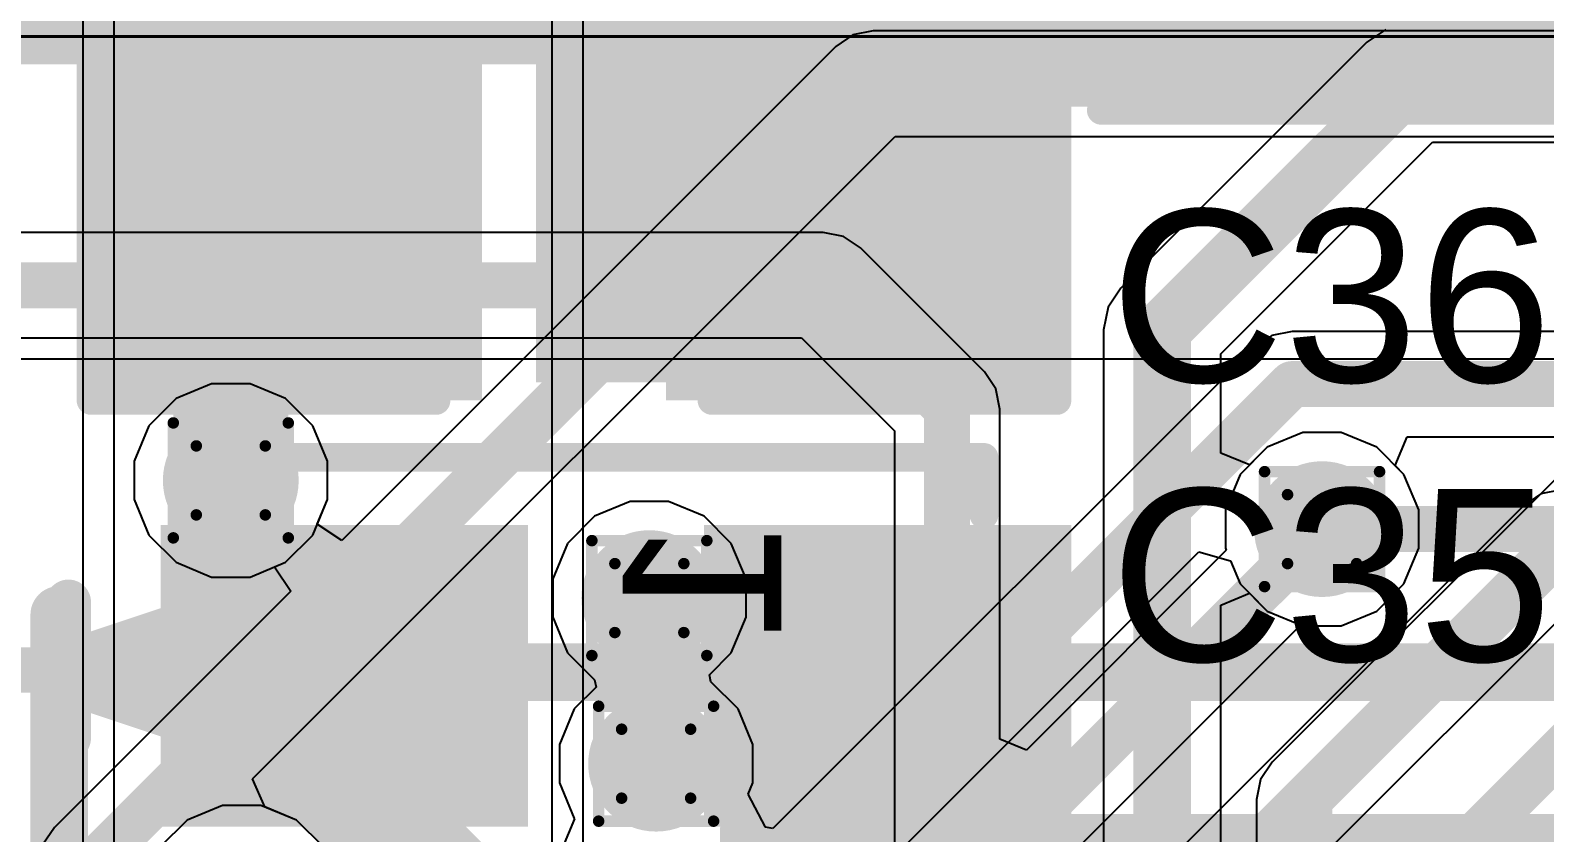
# Model space of a CAD drawing. Header units: inches. Extents: x -6 to 5433, y -4 to 5447.
# Drawn here: x 29.47 to 36.16, y 29.98 to 33.52 of the extents above; entities that cross this region are included whole.
import ezdxf

# ---------------------------------------------------------------- set-up
doc = ezdxf.new("R2010")
doc.units = ezdxf.units.IN
for name, color, linetype in [('Bottom Layer', 5, 'Continuous'), ('Bottom Overlay', 54, 'Continuous'), ('Bottom Paste', 16, 'Continuous'), ('Bottom Solder', 6, 'Continuous'), ('Dimensions', 6, 'Continuous'), ('Drill Drawing', 1, 'Continuous'), ('Ground', 16, 'Continuous'), ('Mechanical 4', 56, 'Continuous'), ('Power', 76, 'Continuous'), ('Top Layer', 1, 'Continuous'), ('Top Overlay', 2, 'Continuous'), ('Top Paste', 8, 'Continuous'), ('Top Solder', 216, 'Continuous'), ('Via Holes', 16, 'Continuous')]:
    doc.layers.add(name, color=color, linetype=linetype)
doc.styles.add('Arial', font='', dxfattribs={"height": 0.2})
doc.styles.get('Arial').set_extended_font_data('Arial')

msp = doc.modelspace()

# ---------------------------------------------------------------- hatches: boundary and pattern name
at = {"layer": 'Bottom Layer'}
for points in [[(30.9081, 34.2691), (30.9081, 32.069), (29.8081, 32.069), (29.8081, 34.2691)], [(32.9081, 34.2691), (32.9081, 32.069), (31.8081, 32.069), (31.8081, 34.2691)]]:
    msp.add_hatch(color=5, dxfattribs=at).paths.add_polyline_path(points)
h = msp.add_hatch(color=5, dxfattribs=at)
edge = h.paths.add_edge_path()
edge.add_arc((30.3581, 31.5335), 0.3, 0, 360)
h = msp.add_hatch(color=5, dxfattribs=at)
edge = h.paths.add_edge_path()
edge.add_arc((35.179, 31.3182), 0.3, 0, 360)
h = msp.add_hatch(color=5, dxfattribs=at)
edge = h.paths.add_edge_path()
edge.add_arc((32.2072, 31.0134), 0.3, 0, 360)
h = msp.add_hatch(color=5, dxfattribs=at)
edge = h.paths.add_edge_path()
edge.add_arc((32.237, 30.2815), 0.3, 0, 360)
at = {"layer": 'Bottom Paste'}
for points in [[(30.9081, 34.2691), (30.9081, 32.069), (29.8081, 32.069), (29.8081, 34.2691)], [(32.9081, 34.2691), (32.9081, 32.069), (31.8081, 32.069), (31.8081, 34.2691)]]:
    msp.add_hatch(color=16, dxfattribs=at).paths.add_polyline_path(points)
at = {"layer": 'Bottom Solder'}
for points in [[(31.0097, 34.3707), (31.0097, 31.9674), (29.7065, 31.9674), (29.7065, 34.3707)], [(33.0097, 34.3707), (33.0097, 31.9674), (31.7065, 31.9674), (31.7065, 34.3707)]]:
    msp.add_hatch(color=6, dxfattribs=at).paths.add_polyline_path(points)
at = {"layer": 'Ground'}
h = msp.add_hatch(color=16, dxfattribs=at)
edge = h.paths.add_edge_path()
edge.add_arc((30.3581, 31.5335), 0.3, 0, 360)
h = msp.add_hatch(color=16, dxfattribs=at)
edge = h.paths.add_edge_path()
edge.add_arc((35.179, 31.3182), 0.3, 0, 360)
h = msp.add_hatch(color=16, dxfattribs=at)
edge = h.paths.add_edge_path()
edge.add_arc((32.2072, 31.0134), 0.3, 0, 360)
h = msp.add_hatch(color=16, dxfattribs=at)
edge = h.paths.add_edge_path()
edge.add_arc((32.237, 30.2815), 0.3, 0, 360)
at = {"layer": 'Power'}
h = msp.add_hatch(color=76, dxfattribs=at)
edge = h.paths.add_edge_path()
edge.add_arc((30.3581, 31.5335), 0.3, 0, 360)
h = msp.add_hatch(color=76, dxfattribs=at)
edge = h.paths.add_edge_path()
edge.add_arc((35.179, 31.3182), 0.3, 0, 360)
h = msp.add_hatch(color=76, dxfattribs=at)
edge = h.paths.add_edge_path()
edge.add_arc((32.2072, 31.0134), 0.3, 0, 360)
h = msp.add_hatch(color=76, dxfattribs=at)
edge = h.paths.add_edge_path()
edge.add_arc((32.237, 30.2815), 0.3, 0, 360)
at = {"layer": 'Top Layer'}
for points in [[(31.3663, 31.9885), (29.8423, 31.9885), (29.8423, 33.7665), (31.3663, 33.7665)], [(33.9063, 31.9885), (32.3823, 31.9885), (32.3823, 33.7665), (33.9063, 33.7665)], [(30.1498, 31.2349), (31.5698, 31.2349), (31.5698, 30.1049), (30.1498, 30.1049)], [(32.5498, 31.2349), (33.9698, 31.2349), (33.9698, 30.1049), (32.5498, 30.1049)]]:
    msp.add_hatch(color=1, dxfattribs=at).paths.add_polyline_path(points)
h = msp.add_hatch(color=1, dxfattribs=at)
edge = h.paths.add_edge_path()
edge.add_arc((30.3581, 31.5335), 0.3, 0, 360)
h = msp.add_hatch(color=1, dxfattribs=at)
edge = h.paths.add_edge_path()
edge.add_arc((35.179, 31.3182), 0.3, 0, 360)
h = msp.add_hatch(color=1, dxfattribs=at)
edge = h.paths.add_edge_path()
edge.add_arc((32.2072, 31.0134), 0.3, 0, 360)
h = msp.add_hatch(color=1, dxfattribs=at)
edge = h.paths.add_edge_path()
edge.add_arc((32.237, 30.2815), 0.3, 0, 360)
at = {"layer": 'Top Paste'}
for points in [[(31.3663, 31.9885), (29.8423, 31.9885), (29.8423, 33.7665), (31.3663, 33.7665)], [(33.9063, 31.9885), (32.3823, 31.9885), (32.3823, 33.7665), (33.9063, 33.7665)], [(30.1498, 31.2349), (31.5698, 31.2349), (31.5698, 30.1049), (30.1498, 30.1049)], [(32.5498, 31.2349), (33.9698, 31.2349), (33.9698, 30.1049), (32.5498, 30.1049)]]:
    msp.add_hatch(color=8, dxfattribs=at).paths.add_polyline_path(points)
at = {"layer": 'Top Solder'}
for points in [[(31.4679, 31.8869), (29.7407, 31.8869), (29.7407, 33.8681), (31.4679, 33.8681)], [(34.0079, 31.8869), (32.2807, 31.8869), (32.2807, 33.8681), (34.0079, 33.8681)], [(30.0482, 31.3365), (31.6714, 31.3365), (31.6714, 30.0033), (30.0482, 30.0033)], [(32.4482, 31.3365), (34.0714, 31.3365), (34.0714, 30.0033), (32.4482, 30.0033)]]:
    msp.add_hatch(color=216, dxfattribs=at).paths.add_polyline_path(points)
at = {"layer": 'Via Holes'}
h = msp.add_hatch(color=7, dxfattribs=at)
edge = h.paths.add_edge_path()
edge.add_arc((30.3581, 31.5335), 0.15, 0, 360)
h = msp.add_hatch(color=7, dxfattribs=at)
edge = h.paths.add_edge_path()
edge.add_arc((35.179, 31.3182), 0.15, 0, 360)
h = msp.add_hatch(color=7, dxfattribs=at)
edge = h.paths.add_edge_path()
edge.add_arc((32.2072, 31.0134), 0.15, 0, 360)
h = msp.add_hatch(color=7, dxfattribs=at)
edge = h.paths.add_edge_path()
edge.add_arc((32.237, 30.2815), 0.15, 0, 360)

# ---------------------------------------------------------------- linework, layer by layer
at = {"layer": 'Bottom Layer'}
msp.add_line((36.2891, 32.069), (18.4581, 32.069), dxfattribs=at)
for points in [[(30.3581, 31.5335, 0.508, 0.508, 0), (30.3581, 33.169, 0.508, 0.508, 0)], [(30.3581, 30.6819, 0.508, 0.508, 0), (30.3581, 31.5335, 0.508, 0.508, 0)], [(35.179, 31.3182, 0.2032, 0.2032, 0), (46.5836, 31.3182, 0.2032, 0.2032, 0)], [(30.3581, 30.6819, 0.508, 0.508, 0), (31.6992, 29.3409, 0.508, 0.508, 0)]]:
    msp.add_lwpolyline(points, format="xyseb", dxfattribs=at)
for points in [[(30.2311, 33.169, 0.254, 0.254, 1), (30.4851, 33.169, 0.254, 0.254, 1)], [(30.2311, 31.5335, 0.254, 0.254, 1), (30.4851, 31.5335, 0.254, 0.254, 1)], [(30.2311, 31.5335, 0.254, 0.254, 1), (30.4851, 31.5335, 0.254, 0.254, 1)], [(35.1282, 31.3182, 0.1016, 0.1016, 1), (35.2298, 31.3182, 0.1016, 0.1016, 1)], [(30.2311, 30.6819, 0.254, 0.254, 1), (30.4851, 30.6819, 0.254, 0.254, 1)], [(30.2311, 30.6819, 0.254, 0.254, 1), (30.4851, 30.6819, 0.254, 0.254, 1)]]:
    msp.add_lwpolyline(points, format="xyseb", close=True, dxfattribs=at)
at = {"layer": 'Bottom Overlay'}
msp.add_lwpolyline([(34.204, 33.169, 0.127, 0.127, 0), (36.2581, 33.169, 0.127, 0.127, 0)], format="xyseb", dxfattribs=at)
msp.add_lwpolyline([(34.1722, 33.169, 0.0635, 0.0635, 1), (34.2357, 33.169, 0.0635, 0.0635, 1)], format="xyseb", close=True, dxfattribs=at)
at = {"layer": 'Dimensions'}
for points in [[(32.5832, 0.9965, 0.127, 0.127, 0), (32.5832, 29.995, 0.127, 0.127, 0)], [(32.5832, 29.995, 0.127, 0.127, 0), (61.5832, 29.995, 0.127, 0.127, 0)]]:
    msp.add_lwpolyline(points, format="xyseb", dxfattribs=at)
msp.add_lwpolyline([(32.5515, 29.995, 0.0635, 0.0635, 1), (32.615, 29.995, 0.0635, 0.0635, 1)], format="xyseb", close=True, dxfattribs=at)
msp.add_lwpolyline([(32.5515, 29.995, 0.0635, 0.0635, 1), (32.615, 29.995, 0.0635, 0.0635, 1)], format="xyseb", close=True, dxfattribs=at)
at = {"layer": 'Drill Drawing'}
for points in [[(30.1041, 31.7875, 0.0508, 0.0508, 0), (30.6121, 31.7875, 0.0508, 0.0508, 0)], [(30.1041, 31.2795, 0.0508, 0.0508, 0), (30.1041, 31.7875, 0.0508, 0.0508, 0)], [(30.6121, 31.2795, 0.0508, 0.0508, 0), (30.6121, 31.7875, 0.0508, 0.0508, 0)], [(30.2057, 31.6859, 0.0508, 0.0508, 0), (30.5105, 31.6859, 0.0508, 0.0508, 0)], [(30.2057, 31.3811, 0.0508, 0.0508, 0), (30.2057, 31.6859, 0.0508, 0.0508, 0)], [(30.5105, 31.3811, 0.0508, 0.0508, 0), (30.5105, 31.6859, 0.0508, 0.0508, 0)], [(34.925, 31.5722, 0.0508, 0.0508, 0), (35.433, 31.5722, 0.0508, 0.0508, 0)], [(34.925, 31.0642, 0.0508, 0.0508, 0), (34.925, 31.5722, 0.0508, 0.0508, 0)], [(35.433, 31.0642, 0.0508, 0.0508, 0), (35.433, 31.5722, 0.0508, 0.0508, 0)], [(35.0266, 31.4706, 0.0508, 0.0508, 0), (35.3314, 31.4706, 0.0508, 0.0508, 0)], [(35.0266, 31.1658, 0.0508, 0.0508, 0), (35.0266, 31.4706, 0.0508, 0.0508, 0)], [(35.3314, 31.1658, 0.0508, 0.0508, 0), (35.3314, 31.4706, 0.0508, 0.0508, 0)], [(30.2057, 31.3811, 0.0508, 0.0508, 0), (30.5105, 31.3811, 0.0508, 0.0508, 0)], [(30.1041, 31.2795, 0.0508, 0.0508, 0), (30.6121, 31.2795, 0.0508, 0.0508, 0)], [(31.9532, 31.2674, 0.0508, 0.0508, 0), (32.4612, 31.2674, 0.0508, 0.0508, 0)], [(31.9532, 30.7594, 0.0508, 0.0508, 0), (31.9532, 31.2674, 0.0508, 0.0508, 0)], [(32.4612, 30.7594, 0.0508, 0.0508, 0), (32.4612, 31.2674, 0.0508, 0.0508, 0)], [(32.0548, 31.1658, 0.0508, 0.0508, 0), (32.3596, 31.1658, 0.0508, 0.0508, 0)], [(32.0548, 30.861, 0.0508, 0.0508, 0), (32.0548, 31.1658, 0.0508, 0.0508, 0)], [(32.3596, 30.861, 0.0508, 0.0508, 0), (32.3596, 31.1658, 0.0508, 0.0508, 0)], [(35.0266, 31.1658, 0.0508, 0.0508, 0), (35.3314, 31.1658, 0.0508, 0.0508, 0)], [(34.925, 31.0642, 0.0508, 0.0508, 0), (35.433, 31.0642, 0.0508, 0.0508, 0)], [(32.0548, 30.861, 0.0508, 0.0508, 0), (32.3596, 30.861, 0.0508, 0.0508, 0)], [(31.9532, 30.7594, 0.0508, 0.0508, 0), (32.4612, 30.7594, 0.0508, 0.0508, 0)], [(31.983, 30.5355, 0.0508, 0.0508, 0), (32.491, 30.5355, 0.0508, 0.0508, 0)], [(31.983, 30.0275, 0.0508, 0.0508, 0), (31.983, 30.5355, 0.0508, 0.0508, 0)], [(32.491, 30.0275, 0.0508, 0.0508, 0), (32.491, 30.5355, 0.0508, 0.0508, 0)], [(32.0846, 30.4339, 0.0508, 0.0508, 0), (32.3894, 30.4339, 0.0508, 0.0508, 0)], [(32.0846, 30.1291, 0.0508, 0.0508, 0), (32.0846, 30.4339, 0.0508, 0.0508, 0)], [(32.3894, 30.1291, 0.0508, 0.0508, 0), (32.3894, 30.4339, 0.0508, 0.0508, 0)], [(32.0846, 30.1291, 0.0508, 0.0508, 0), (32.3894, 30.1291, 0.0508, 0.0508, 0)], [(31.983, 30.0275, 0.0508, 0.0508, 0), (32.491, 30.0275, 0.0508, 0.0508, 0)]]:
    msp.add_lwpolyline(points, format="xyseb", dxfattribs=at)
for points in [[(30.0914, 31.7875, 0.0254, 0.0254, 1), (30.1168, 31.7875, 0.0254, 0.0254, 1)], [(30.0914, 31.7875, 0.0254, 0.0254, 1), (30.1168, 31.7875, 0.0254, 0.0254, 1)], [(30.5994, 31.7875, 0.0254, 0.0254, 1), (30.6248, 31.7875, 0.0254, 0.0254, 1)], [(30.5994, 31.7875, 0.0254, 0.0254, 1), (30.6248, 31.7875, 0.0254, 0.0254, 1)], [(30.193, 31.6859, 0.0254, 0.0254, 1), (30.2184, 31.6859, 0.0254, 0.0254, 1)], [(30.193, 31.6859, 0.0254, 0.0254, 1), (30.2184, 31.6859, 0.0254, 0.0254, 1)], [(30.4978, 31.6859, 0.0254, 0.0254, 1), (30.5232, 31.6859, 0.0254, 0.0254, 1)], [(30.4978, 31.6859, 0.0254, 0.0254, 1), (30.5232, 31.6859, 0.0254, 0.0254, 1)], [(34.9123, 31.5722, 0.0254, 0.0254, 1), (34.9377, 31.5722, 0.0254, 0.0254, 1)], [(34.9123, 31.5722, 0.0254, 0.0254, 1), (34.9377, 31.5722, 0.0254, 0.0254, 1)], [(35.4203, 31.5722, 0.0254, 0.0254, 1), (35.4457, 31.5722, 0.0254, 0.0254, 1)], [(35.4203, 31.5722, 0.0254, 0.0254, 1), (35.4457, 31.5722, 0.0254, 0.0254, 1)], [(35.0139, 31.4706, 0.0254, 0.0254, 1), (35.0393, 31.4706, 0.0254, 0.0254, 1)], [(35.0139, 31.4706, 0.0254, 0.0254, 1), (35.0393, 31.4706, 0.0254, 0.0254, 1)], [(35.3187, 31.4706, 0.0254, 0.0254, 1), (35.3441, 31.4706, 0.0254, 0.0254, 1)], [(35.3187, 31.4706, 0.0254, 0.0254, 1), (35.3441, 31.4706, 0.0254, 0.0254, 1)], [(30.193, 31.3811, 0.0254, 0.0254, 1), (30.2184, 31.3811, 0.0254, 0.0254, 1)], [(30.193, 31.3811, 0.0254, 0.0254, 1), (30.2184, 31.3811, 0.0254, 0.0254, 1)], [(30.4978, 31.3811, 0.0254, 0.0254, 1), (30.5232, 31.3811, 0.0254, 0.0254, 1)], [(30.4978, 31.3811, 0.0254, 0.0254, 1), (30.5232, 31.3811, 0.0254, 0.0254, 1)], [(30.0914, 31.2795, 0.0254, 0.0254, 1), (30.1168, 31.2795, 0.0254, 0.0254, 1)], [(30.0914, 31.2795, 0.0254, 0.0254, 1), (30.1168, 31.2795, 0.0254, 0.0254, 1)], [(30.5994, 31.2795, 0.0254, 0.0254, 1), (30.6248, 31.2795, 0.0254, 0.0254, 1)], [(30.5994, 31.2795, 0.0254, 0.0254, 1), (30.6248, 31.2795, 0.0254, 0.0254, 1)], [(31.9405, 31.2674, 0.0254, 0.0254, 1), (31.9659, 31.2674, 0.0254, 0.0254, 1)], [(31.9405, 31.2674, 0.0254, 0.0254, 1), (31.9659, 31.2674, 0.0254, 0.0254, 1)], [(32.4485, 31.2674, 0.0254, 0.0254, 1), (32.4739, 31.2674, 0.0254, 0.0254, 1)], [(32.4485, 31.2674, 0.0254, 0.0254, 1), (32.4739, 31.2674, 0.0254, 0.0254, 1)], [(32.0421, 31.1658, 0.0254, 0.0254, 1), (32.0675, 31.1658, 0.0254, 0.0254, 1)], [(32.0421, 31.1658, 0.0254, 0.0254, 1), (32.0675, 31.1658, 0.0254, 0.0254, 1)], [(32.3469, 31.1658, 0.0254, 0.0254, 1), (32.3723, 31.1658, 0.0254, 0.0254, 1)], [(32.3469, 31.1658, 0.0254, 0.0254, 1), (32.3723, 31.1658, 0.0254, 0.0254, 1)], [(35.0139, 31.1658, 0.0254, 0.0254, 1), (35.0393, 31.1658, 0.0254, 0.0254, 1)], [(35.0139, 31.1658, 0.0254, 0.0254, 1), (35.0393, 31.1658, 0.0254, 0.0254, 1)], [(35.3187, 31.1658, 0.0254, 0.0254, 1), (35.3441, 31.1658, 0.0254, 0.0254, 1)], [(35.3187, 31.1658, 0.0254, 0.0254, 1), (35.3441, 31.1658, 0.0254, 0.0254, 1)], [(34.9123, 31.0642, 0.0254, 0.0254, 1), (34.9377, 31.0642, 0.0254, 0.0254, 1)], [(34.9123, 31.0642, 0.0254, 0.0254, 1), (34.9377, 31.0642, 0.0254, 0.0254, 1)], [(35.4203, 31.0642, 0.0254, 0.0254, 1), (35.4457, 31.0642, 0.0254, 0.0254, 1)], [(35.4203, 31.0642, 0.0254, 0.0254, 1), (35.4457, 31.0642, 0.0254, 0.0254, 1)], [(32.0421, 30.861, 0.0254, 0.0254, 1), (32.0675, 30.861, 0.0254, 0.0254, 1)], [(32.0421, 30.861, 0.0254, 0.0254, 1), (32.0675, 30.861, 0.0254, 0.0254, 1)], [(32.3469, 30.861, 0.0254, 0.0254, 1), (32.3723, 30.861, 0.0254, 0.0254, 1)], [(32.3469, 30.861, 0.0254, 0.0254, 1), (32.3723, 30.861, 0.0254, 0.0254, 1)], [(31.9405, 30.7594, 0.0254, 0.0254, 1), (31.9659, 30.7594, 0.0254, 0.0254, 1)], [(31.9405, 30.7594, 0.0254, 0.0254, 1), (31.9659, 30.7594, 0.0254, 0.0254, 1)], [(32.4485, 30.7594, 0.0254, 0.0254, 1), (32.4739, 30.7594, 0.0254, 0.0254, 1)], [(32.4485, 30.7594, 0.0254, 0.0254, 1), (32.4739, 30.7594, 0.0254, 0.0254, 1)], [(31.9703, 30.5355, 0.0254, 0.0254, 1), (31.9957, 30.5355, 0.0254, 0.0254, 1)], [(31.9703, 30.5355, 0.0254, 0.0254, 1), (31.9957, 30.5355, 0.0254, 0.0254, 1)], [(32.4783, 30.5355, 0.0254, 0.0254, 1), (32.5037, 30.5355, 0.0254, 0.0254, 1)], [(32.4783, 30.5355, 0.0254, 0.0254, 1), (32.5037, 30.5355, 0.0254, 0.0254, 1)], [(32.0719, 30.4339, 0.0254, 0.0254, 1), (32.0973, 30.4339, 0.0254, 0.0254, 1)], [(32.0719, 30.4339, 0.0254, 0.0254, 1), (32.0973, 30.4339, 0.0254, 0.0254, 1)], [(32.3767, 30.4339, 0.0254, 0.0254, 1), (32.4021, 30.4339, 0.0254, 0.0254, 1)], [(32.3767, 30.4339, 0.0254, 0.0254, 1), (32.4021, 30.4339, 0.0254, 0.0254, 1)], [(32.0719, 30.1291, 0.0254, 0.0254, 1), (32.0973, 30.1291, 0.0254, 0.0254, 1)], [(32.0719, 30.1291, 0.0254, 0.0254, 1), (32.0973, 30.1291, 0.0254, 0.0254, 1)], [(32.3767, 30.1291, 0.0254, 0.0254, 1), (32.4021, 30.1291, 0.0254, 0.0254, 1)], [(32.3767, 30.1291, 0.0254, 0.0254, 1), (32.4021, 30.1291, 0.0254, 0.0254, 1)], [(31.9703, 30.0275, 0.0254, 0.0254, 1), (31.9957, 30.0275, 0.0254, 0.0254, 1)], [(31.9703, 30.0275, 0.0254, 0.0254, 1), (31.9957, 30.0275, 0.0254, 0.0254, 1)], [(32.4783, 30.0275, 0.0254, 0.0254, 1), (32.5037, 30.0275, 0.0254, 0.0254, 1)], [(32.4783, 30.0275, 0.0254, 0.0254, 1), (32.5037, 30.0275, 0.0254, 0.0254, 1)]]:
    msp.add_lwpolyline(points, format="xyseb", close=True, dxfattribs=at)
at = {"layer": 'Ground'}
for p, q in [((37.3259, 32.6558), (34.9579, 30.2878)), ((32.9756, 32.629), (16.6655, 32.629)), ((33.0648, 32.6113), (32.9756, 32.629)), ((33.1405, 32.5608), (33.0648, 32.6113)), ((33.6875, 32.0137), (33.1405, 32.5608)), ((6.8587, 32.1629), (32.8791, 32.1629)), ((32.8791, 32.1629), (33.2897, 31.7523)), ((33.7381, 31.9381), (33.6875, 32.0137)), ((30.2732, 31.9605), (30.1163, 31.8955)), ((30.4431, 31.9605), (30.2732, 31.9605)), ((30.6, 31.8955), (30.4431, 31.9605)), ((33.7558, 31.8489), (33.7381, 31.9381)), ((30.1163, 31.8955), (29.9962, 31.7754)), ((30.7201, 31.7754), (30.6, 31.8955)), ((33.7558, 30.3906), (33.7558, 31.8489)), ((29.9962, 31.7754), (29.9311, 31.6185)), ((30.7851, 31.6185), (30.7201, 31.7754)), ((33.2897, 31.7523), (33.2897, 29.6619)), ((35.0941, 31.7452), (34.9371, 31.6802)), ((35.2639, 31.7452), (35.0941, 31.7452)), ((35.4209, 31.6802), (35.2639, 31.7452)), ((34.9371, 31.6802), (34.817, 31.5601)), ((35.541, 31.5601), (35.4209, 31.6802)), ((29.9311, 31.6185), (29.9311, 31.4486)), ((30.7851, 31.4486), (30.7851, 31.6185)), ((34.817, 31.5601), (34.752, 31.4031)), ((35.606, 31.4031), (35.541, 31.5601)), ((29.9311, 31.4486), (29.9962, 31.2917)), ((30.7201, 31.2917), (30.7851, 31.4486)), ((34.752, 31.4031), (34.752, 31.2333)), ((35.606, 31.2333), (35.606, 31.4031)), ((29.9962, 31.2917), (30.1163, 31.1716)), ((30.6, 31.1716), (30.7201, 31.2917)), ((34.7556, 31.2245), (33.8731, 30.342)), ((34.752, 31.2333), (34.7556, 31.2245)), ((35.541, 31.0763), (35.606, 31.2333)), ((30.1163, 31.1716), (30.2732, 31.1065)), ((30.4431, 31.1065), (30.6, 31.1716)), ((30.2732, 31.1065), (30.4431, 31.1065)), ((35.4209, 30.9562), (35.541, 31.0763)), ((35.2639, 30.8912), (35.4209, 30.9562)), ((33.7558, 29.5654), (35.0853, 30.8948)), ((35.0853, 30.8948), (35.0941, 30.8912)), ((35.0941, 30.8912), (35.2639, 30.8912)), ((33.8731, 30.342), (33.7558, 30.3906)), ((34.9579, 30.2878), (34.9074, 30.2122)), ((34.9074, 30.2122), (34.8897, 30.123)), ((34.8897, 30.123), (34.8897, 29.8623)), ((30.3216, 30.0974), (30.1647, 30.0324)), ((30.4915, 30.0974), (30.3216, 30.0974)), ((30.6484, 30.0324), (30.4915, 30.0974)), ((30.1647, 30.0324), (30.0446, 29.9123)), ((30.7686, 29.9123), (30.6484, 30.0324))]:
    msp.add_line(p, q, dxfattribs=at)
for points in [[(35.1227, 30.123, 0.2032, 0.2032, 0), (37.4908, 32.491, 0.2032, 0.2032, 0)], [(6.5134, 32.396, 0.2032, 0.2032, 0), (32.9756, 32.396, 0.2032, 0.2032, 0)], [(32.9756, 32.396, 0.2032, 0.2032, 0), (33.5227, 31.8489, 0.2032, 0.2032, 0)], [(35.518, 29.6252, 0.2032, 0.2032, 0), (37.852, 31.9592, 0.2032, 0.2032, 0)], [(33.5227, 29.6619, 0.2032, 0.2032, 0), (33.5227, 31.8489, 0.2032, 0.2032, 0)], [(33.5227, 29.6619, 0.2032, 0.2032, 0), (35.179, 31.3182, 0.2032, 0.2032, 0)], [(35.1227, 23.7548, 0.2032, 0.2032, 0), (35.1227, 30.123, 0.2032, 0.2032, 0)]]:
    msp.add_lwpolyline(points, format="xyseb", dxfattribs=at)
for points in [[(32.9248, 32.396, 0.1016, 0.1016, 1), (33.0264, 32.396, 0.1016, 0.1016, 1)], [(32.9248, 32.396, 0.1016, 0.1016, 1), (33.0264, 32.396, 0.1016, 0.1016, 1)], [(33.4719, 31.8489, 0.1016, 0.1016, 1), (33.5735, 31.8489, 0.1016, 0.1016, 1)], [(33.4719, 31.8489, 0.1016, 0.1016, 1), (33.5735, 31.8489, 0.1016, 0.1016, 1)], [(35.1282, 31.3182, 0.1016, 0.1016, 1), (35.2298, 31.3182, 0.1016, 0.1016, 1)], [(35.0719, 30.123, 0.1016, 0.1016, 1), (35.1735, 30.123, 0.1016, 0.1016, 1)], [(35.0719, 30.123, 0.1016, 0.1016, 1), (35.1735, 30.123, 0.1016, 0.1016, 1)]]:
    msp.add_lwpolyline(points, format="xyseb", close=True, dxfattribs=at)
at = {"layer": 'Mechanical 4'}
for points in [[(-2.5, 33.5, 0.254, 0.254, 0), (67.5, 33.5, 0.254, 0.254, 0)], [(-2.5028, 33.495, 0.0127, 0.0127, 0), (67.4972, 33.495, 0.0127, 0.0127, 0)], [(29.6, 30.6857, 0.254, 0.254, 0), (31.124, 31.1937, 0.254, 0.254, 0)], [(29.6, 27.831, 0.254, 0.254, 0), (29.6, 30.9397, 0.254, 0.254, 0)], [(29.6, 30.6857, 0.254, 0.254, 0), (31.124, 30.1777, 0.254, 0.254, 0)], [(29.6, 30.6857, 0.254, 0.254, 0), (39.5211, 30.6857, 0.254, 0.254, 0)]]:
    msp.add_lwpolyline(points, format="xyseb", dxfattribs=at)
for points in [[(31.0605, 31.1937, 0.127, 0.127, 1), (31.1875, 31.1937, 0.127, 0.127, 1)], [(29.5365, 30.9397, 0.127, 0.127, 1), (29.6635, 30.9397, 0.127, 0.127, 1)], [(29.5365, 30.6857, 0.127, 0.127, 1), (29.6635, 30.6857, 0.127, 0.127, 1)], [(29.5365, 30.6857, 0.127, 0.127, 1), (29.6635, 30.6857, 0.127, 0.127, 1)], [(29.5365, 30.6857, 0.127, 0.127, 1), (29.6635, 30.6857, 0.127, 0.127, 1)], [(31.0605, 30.1777, 0.127, 0.127, 1), (31.1875, 30.1777, 0.127, 0.127, 1)]]:
    msp.add_lwpolyline(points, format="xyseb", close=True, dxfattribs=at)
at = {"layer": 'Power'}
for p, q in [((33.1958, 33.5198), (33.1066, 33.502)), ((45.8285, 33.5198), (33.1958, 33.5198)), ((33.1066, 33.502), (33.031, 33.4515)), ((33.031, 33.4515), (30.848, 31.2685)), ((30.4535, 30.2148), (33.2924, 33.0536)), ((33.2924, 33.0536), (45.8285, 33.0536)), ((35.0466, 32.1923), (34.9574, 32.1745)), ((52.2301, 32.1923), (35.0466, 32.1923)), ((34.8818, 32.124), (32.7527, 29.9949)), ((34.9574, 32.1745), (34.8818, 32.124)), ((30.2732, 31.9605), (30.1163, 31.8955)), ((30.4431, 31.9605), (30.2732, 31.9605)), ((30.6, 31.8955), (30.4431, 31.9605)), ((30.1163, 31.8955), (29.9962, 31.7754)), ((30.7201, 31.7754), (30.6, 31.8955)), ((29.9962, 31.7754), (29.9311, 31.6185)), ((30.7851, 31.6185), (30.7201, 31.7754)), ((35.502, 31.5991), (35.5546, 31.7261)), ((35.5546, 31.7261), (53.5077, 31.7261)), ((29.9311, 31.6185), (29.9311, 31.4486)), ((30.7851, 31.4486), (30.7851, 31.6185)), ((35.541, 31.5601), (35.502, 31.5991)), ((35.606, 31.4031), (35.541, 31.5601)), ((29.9311, 31.4486), (29.9962, 31.2917)), ((30.7403, 31.3405), (30.7851, 31.4486)), ((36.1462, 31.4737), (36.0706, 31.4232)), ((36.2354, 31.4915), (36.1462, 31.4737)), ((32.1223, 31.4404), (31.9653, 31.3754)), ((32.2921, 31.4404), (32.1223, 31.4404)), ((32.4491, 31.3754), (32.2921, 31.4404)), ((36.0706, 31.4232), (34.5665, 29.9191)), ((35.606, 31.2333), (35.606, 31.4031)), ((30.848, 31.2685), (30.7403, 31.3405)), ((31.9653, 31.3754), (31.8452, 31.2553)), ((32.5692, 31.2553), (32.4491, 31.3754)), ((29.9962, 31.2917), (30.1163, 31.1716)), ((31.8452, 31.2553), (31.7802, 31.0983)), ((32.6342, 31.0983), (32.5692, 31.2553)), ((32.9302, 29.5131), (34.6347, 31.2176)), ((34.6347, 31.2176), (34.7748, 31.1781)), ((34.7748, 31.1781), (34.817, 31.0763)), ((35.541, 31.0763), (35.606, 31.2333)), ((30.1163, 31.1716), (30.2732, 31.1065)), ((30.4431, 31.1065), (30.5512, 31.1513)), ((30.5512, 31.1513), (30.6232, 31.0437)), ((30.6232, 31.0437), (29.5789, 29.9995)), ((30.2732, 31.1065), (30.4431, 31.1065)), ((31.7802, 31.0983), (31.7802, 30.9285)), ((32.6342, 30.9285), (32.6342, 31.0983)), ((34.817, 31.0763), (34.9371, 30.9562)), ((35.4209, 30.9562), (35.541, 31.0763)), ((34.8961, 29.5895), (36.3319, 31.0253)), ((31.7802, 30.9285), (31.8452, 30.7715)), ((32.5692, 30.7715), (32.6342, 30.9285)), ((34.9371, 30.9562), (35.0941, 30.8912)), ((35.2639, 30.8912), (35.4209, 30.9562)), ((35.0941, 30.8912), (35.2639, 30.8912)), ((31.8452, 30.7715), (31.9653, 30.6514)), ((32.4726, 30.6749), (32.5692, 30.7715)), ((31.9653, 30.6514), (31.9716, 30.62)), ((32.4788, 30.6435), (32.4726, 30.6749)), ((32.5989, 30.5233), (32.4788, 30.6435)), ((31.9716, 30.62), (31.875, 30.5233)), ((31.875, 30.5233), (31.81, 30.3664)), ((32.664, 30.3664), (32.5989, 30.5233)), ((31.81, 30.3664), (31.81, 30.1965)), ((32.664, 30.1965), (32.664, 30.3664)), ((30.5087, 30.0903), (30.4535, 30.2148)), ((31.81, 30.1965), (31.875, 30.0396)), ((32.6431, 30.1462), (32.664, 30.1965)), ((32.7205, 30.0013), (32.6431, 30.1462)), ((30.6484, 30.0324), (30.5087, 30.0903)), ((29.5789, 29.9995), (29.5284, 29.9238)), ((30.7686, 29.9123), (30.6484, 30.0324)), ((31.8765, 30.038), (31.8239, 29.911)), ((31.875, 30.0396), (31.8765, 30.038)), ((32.7527, 29.9949), (32.7205, 30.0013))]:
    msp.add_line(p, q, dxfattribs=at)
for points in [[(29.7438, 29.8346, 0.2032, 0.2032, 0), (33.1958, 33.2867, 0.2032, 0.2032, 0)], [(33.1958, 33.2867, 0.2032, 0.2032, 0), (46.1941, 33.2867, 0.2032, 0.2032, 0)], [(32.7654, 29.6779, 0.2032, 0.2032, 0), (35.0466, 31.9592, 0.2032, 0.2032, 0)], [(35.0466, 31.9592, 0.2032, 0.2032, 0), (53.7644, 31.9592, 0.2032, 0.2032, 0)], [(34.4727, 29.4958, 0.2032, 0.2032, 0), (36.2354, 31.2584, 0.2032, 0.2032, 0)], [(36.2354, 31.2584, 0.2032, 0.2032, 0), (53.7788, 31.2584, 0.2032, 0.2032, 0)]]:
    msp.add_lwpolyline(points, format="xyseb", dxfattribs=at)
for points in [[(33.145, 33.2867, 0.1016, 0.1016, 1), (33.2466, 33.2867, 0.1016, 0.1016, 1)], [(33.145, 33.2867, 0.1016, 0.1016, 1), (33.2466, 33.2867, 0.1016, 0.1016, 1)], [(34.9958, 31.9592, 0.1016, 0.1016, 1), (35.0974, 31.9592, 0.1016, 0.1016, 1)], [(34.9958, 31.9592, 0.1016, 0.1016, 1), (35.0974, 31.9592, 0.1016, 0.1016, 1)], [(36.1846, 31.2584, 0.1016, 0.1016, 1), (36.2862, 31.2584, 0.1016, 0.1016, 1)], [(36.1846, 31.2584, 0.1016, 0.1016, 1), (36.2862, 31.2584, 0.1016, 0.1016, 1)]]:
    msp.add_lwpolyline(points, format="xyseb", close=True, dxfattribs=at)
at = {"layer": 'Top Layer'}
for p, q in [((29.7048, 33.7665), (29.7048, 29.911)), ((29.8423, 29.911), (29.8423, 33.7665)), ((31.7767, 33.7665), (31.7767, 29.6779)), ((31.9142, 29.8154), (31.9142, 33.7665)), ((35.4609, 33.526), (35.3769, 33.4698)), ((35.3769, 33.4698), (34.2896, 32.3826)), ((34.7317, 32.0922), (35.6673, 33.0277)), ((35.6673, 33.0277), (38.0715, 33.0277)), ((34.2896, 32.3826), (34.2335, 32.2985)), ((34.2335, 32.2985), (34.2138, 32.1994)), ((34.2138, 32.1994), (34.2138, 29.8407)), ((34.7317, 31.6544), (34.7317, 32.0922)), ((35.0941, 31.7452), (34.9371, 31.6802)), ((35.2639, 31.7452), (35.0941, 31.7452)), ((35.4209, 31.6802), (35.2639, 31.7452)), ((34.8587, 31.6018), (34.7317, 31.6544)), ((34.9371, 31.6802), (34.8587, 31.6018)), ((35.541, 31.5601), (35.4209, 31.6802)), ((35.606, 31.4031), (35.541, 31.5601)), ((35.606, 31.2333), (35.606, 31.4031)), ((35.541, 31.0763), (35.606, 31.2333)), ((35.4209, 30.9562), (35.541, 31.0763)), ((34.7317, 30.982), (34.8587, 31.0346)), ((34.7317, 29.8407), (34.7317, 30.982)), ((34.8587, 31.0346), (34.9371, 30.9562)), ((34.9371, 30.9562), (35.0941, 30.8912)), ((35.2639, 30.8912), (35.4209, 30.9562)), ((35.0941, 30.8912), (35.2639, 30.8912)), ((30.3216, 30.0974), (30.1647, 30.0324)), ((30.4915, 30.0974), (30.3216, 30.0974)), ((30.6484, 30.0324), (30.4915, 30.0974)), ((30.1647, 30.0324), (30.0446, 29.9123)), ((30.7686, 29.9123), (30.6484, 30.0324))]:
    msp.add_line(p, q, dxfattribs=at)
for points in [[(34.4727, 32.1994, 0.254, 0.254, 0), (35.56, 33.2867, 0.254, 0.254, 0)], [(35.56, 33.2867, 0.254, 0.254, 0), (38.9605, 33.2867, 0.254, 0.254, 0)], [(34.4727, 29.4958, 0.254, 0.254, 0), (34.4727, 32.1994, 0.254, 0.254, 0)]]:
    msp.add_lwpolyline(points, format="xyseb", dxfattribs=at)
for points in [[(35.4965, 33.2867, 0.127, 0.127, 1), (35.6235, 33.2867, 0.127, 0.127, 1)], [(35.4965, 33.2867, 0.127, 0.127, 1), (35.6235, 33.2867, 0.127, 0.127, 1)], [(34.4092, 32.1994, 0.127, 0.127, 1), (34.5362, 32.1994, 0.127, 0.127, 1)], [(34.4092, 32.1994, 0.127, 0.127, 1), (34.5362, 32.1994, 0.127, 0.127, 1)]]:
    msp.add_lwpolyline(points, format="xyseb", close=True, dxfattribs=at)
at = {"layer": 'Top Overlay'}
for points in [[(29.7407, 31.8869, 0.127, 0.127, 0), (29.7407, 33.8681, 0.127, 0.127, 0)], [(34.0079, 31.8869, 0.127, 0.127, 0), (34.0079, 33.8681, 0.127, 0.127, 0)], [(29.7407, 31.8869, 0.127, 0.127, 0), (31.2647, 31.8869, 0.127, 0.127, 0)], [(32.4839, 31.8869, 0.127, 0.127, 0), (34.0079, 31.8869, 0.127, 0.127, 0)], [(30.4342, 31.6351, 0.127, 0.127, 0), (33.6854, 31.6351, 0.127, 0.127, 0)], [(30.4342, 31.4319, 0.127, 0.127, 0), (30.4342, 31.6351, 0.127, 0.127, 0)], [(33.6854, 31.3811, 0.127, 0.127, 0), (33.6854, 31.6351, 0.127, 0.127, 0)], [(29.6406, 30.3953, 0.2, 0.2, 0), (29.6406, 30.9953, 0.2, 0.2, 0)], [(29.3406, 30.6953, 0.2, 0.2, 0), (29.9406, 30.6953, 0.2, 0.2, 0)], [(33.6854, 29.7047, 0.127, 0.127, 0), (33.6854, 29.9587, 0.127, 0.127, 0)]]:
    msp.add_lwpolyline(points, format="xyseb", dxfattribs=at)
for points in [[(29.7089, 31.8869, 0.0635, 0.0635, 1), (29.7724, 31.8869, 0.0635, 0.0635, 1)], [(29.7089, 31.8869, 0.0635, 0.0635, 1), (29.7724, 31.8869, 0.0635, 0.0635, 1)], [(31.2329, 31.8869, 0.0635, 0.0635, 1), (31.2964, 31.8869, 0.0635, 0.0635, 1)], [(32.4521, 31.8869, 0.0635, 0.0635, 1), (32.5156, 31.8869, 0.0635, 0.0635, 1)], [(33.9761, 31.8869, 0.0635, 0.0635, 1), (34.0396, 31.8869, 0.0635, 0.0635, 1)], [(33.9761, 31.8869, 0.0635, 0.0635, 1), (34.0396, 31.8869, 0.0635, 0.0635, 1)], [(30.4024, 31.6351, 0.0635, 0.0635, 1), (30.4659, 31.6351, 0.0635, 0.0635, 1)], [(30.4024, 31.6351, 0.0635, 0.0635, 1), (30.4659, 31.6351, 0.0635, 0.0635, 1)], [(33.6536, 31.6351, 0.0635, 0.0635, 1), (33.7171, 31.6351, 0.0635, 0.0635, 1)], [(33.6536, 31.6351, 0.0635, 0.0635, 1), (33.7171, 31.6351, 0.0635, 0.0635, 1)], [(30.4024, 31.4319, 0.0635, 0.0635, 1), (30.4659, 31.4319, 0.0635, 0.0635, 1)], [(33.6536, 31.3811, 0.0635, 0.0635, 1), (33.7171, 31.3811, 0.0635, 0.0635, 1)], [(29.5906, 30.9953, 0.1, 0.1, 1), (29.6906, 30.9953, 0.1, 0.1, 1)], [(29.8906, 30.6953, 0.1, 0.1, 1), (29.9906, 30.6953, 0.1, 0.1, 1)], [(29.5906, 30.3953, 0.1, 0.1, 1), (29.6906, 30.3953, 0.1, 0.1, 1)], [(33.6536, 29.9587, 0.0635, 0.0635, 1), (33.7171, 29.9587, 0.0635, 0.0635, 1)]]:
    msp.add_lwpolyline(points, format="xyseb", close=True, dxfattribs=at)

# ---------------------------------------------------------------- texts
at = {"layer": 'Bottom Overlay', "style": 'Arial', "text_generation_flag": 2}
msp.add_text('1', height=0.7, rotation=90, dxfattribs=at).set_placement((32.7899, 31.3656))
at = {"layer": 'Top Overlay', "style": 'Arial'}
for s, p in [('C36', (34.2429, 31.968)), ('C35', (34.2429, 30.7341))]:
    msp.add_text(s, height=0.762, dxfattribs=at).set_placement(p)

doc.saveas('drawing.dxf')
